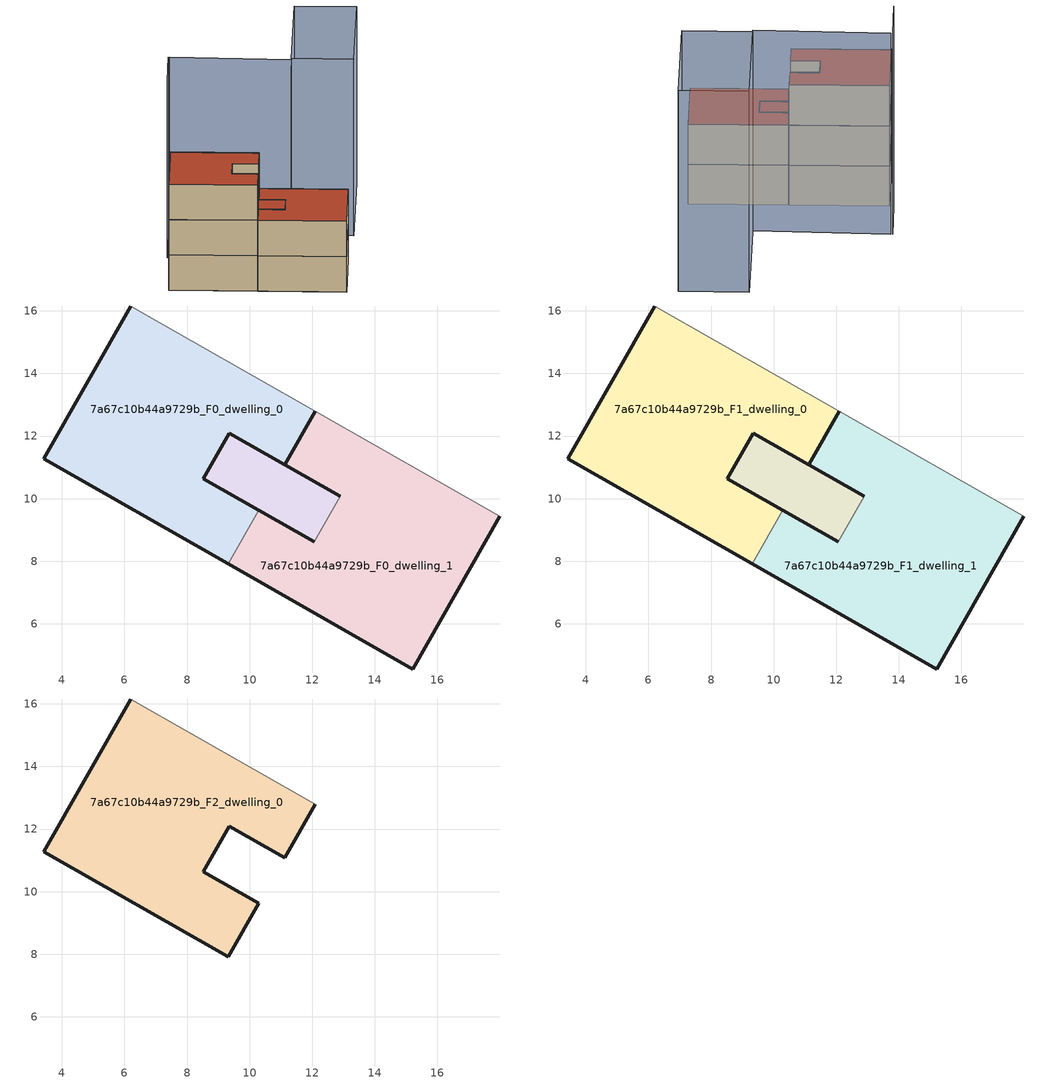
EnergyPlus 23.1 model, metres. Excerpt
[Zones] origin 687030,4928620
7a67c10b44a9729b_F0_dwelling_0
 floor ground (EU_floor_Construction): 10.29,9.62 8.52,10.63 9.35,12.1 11.12,11.09 12.1,12.8 6.19,16.16 3.42,11.27 9.31,7.91 z0
 wall outside (EU_wall_Construction): 9.31,7.91 3.42,11.27 6.19,16.16 / 12.1,12.8 11.12,11.09 9.35,12.1 8.52,10.63 10.29,9.62 z0:3
 wall adiabatic (EU_wall_Construction): 6.19,16.16 12.1,12.8 z0:3
 wall to 7a67c10b44a9729b_F0_dwelling_1 (EU_wall_Construction): 10.29,9.62 9.31,7.91 z0:3
7a67c10b44a9729b_F0_dwelling_1
 floor ground (EU_floor_Construction): 15.22,4.56 18,9.44 12.1,12.8 11.12,11.09 12.89,10.08 12.06,8.62 10.29,9.62 9.31,7.91 z0
 wall outside (EU_wall_Construction): 10.29,9.62 12.06,8.62 / 12.89,10.08 11.12,11.09 12.1,12.8 / 18,9.44 15.22,4.56 9.31,7.91 z0:3
 wall adiabatic (EU_wall_Construction): 12.1,12.8 18,9.44 z0:3
 wall to 7a67c10b44a9729b_F0_circulation (EU_wall_Construction): 12.06,8.62 12.89,10.08 z0:3
7a67c10b44a9729b_F0_circulation
 floor ground (EU_floor_Construction): 12.06,8.62 12.89,10.08 9.35,12.1 8.52,10.63 z0
 wall outside (EU_wall_Construction): 12.06,8.62 8.52,10.63 9.35,12.1 12.89,10.08 z0:3
7a67c10b44a9729b_F1_dwelling_0
 floor to 7a67c10b44a9729b_F0_dwelling_0 (EU_floor_Construction): 10.29,9.62 8.52,10.63 9.35,12.1 11.12,11.09 12.1,12.8 6.19,16.16 3.42,11.27 9.31,7.91 z3
 wall outside (EU_wall_Construction): 9.31,7.91 3.42,11.27 6.19,16.16 / 12.1,12.8 11.12,11.09 9.35,12.1 8.52,10.63 10.29,9.62 z3:6
 wall adiabatic (EU_wall_Construction): 6.19,16.16 12.1,12.8 z3:6
 wall to 7a67c10b44a9729b_F1_dwelling_1 (EU_wall_Construction): 10.29,9.62 9.31,7.91 z3:6
7a67c10b44a9729b_F1_dwelling_1
 floor to 7a67c10b44a9729b_F0_dwelling_1 (EU_floor_Construction): 15.22,4.56 18,9.44 12.1,12.8 11.12,11.09 12.89,10.08 12.06,8.62 10.29,9.62 9.31,7.91 z3
 wall outside (EU_wall_Construction): 10.29,9.62 12.06,8.62 / 12.89,10.08 11.12,11.09 12.1,12.8 / 18,9.44 15.22,4.56 9.31,7.91 z3:6
 wall adiabatic (EU_wall_Construction): 12.1,12.8 18,9.44 z3:6
 wall to 7a67c10b44a9729b_F1_circulation (EU_wall_Construction): 12.06,8.62 12.89,10.08 z3:6
 roof outside (EU_roof_Construction): 18,9.44 15.22,4.56 9.31,7.91 10.29,9.62 12.06,8.62 12.89,10.08 11.12,11.09 12.1,12.8 z6
7a67c10b44a9729b_F1_circulation
 floor to 7a67c10b44a9729b_F0_circulation (EU_floor_Construction): 12.06,8.62 12.89,10.08 9.35,12.1 8.52,10.63 z3
 wall outside (EU_wall_Construction): 12.06,8.62 8.52,10.63 9.35,12.1 12.89,10.08 z3:6
 roof outside (EU_roof_Construction): 12.89,10.08 12.06,8.62 8.52,10.63 9.35,12.1 z6
7a67c10b44a9729b_F2_dwelling_0
 floor to 7a67c10b44a9729b_F1_dwelling_0 (EU_floor_Construction): 10.29,9.62 8.52,10.63 9.35,12.1 11.12,11.09 12.1,12.8 6.19,16.16 3.42,11.27 9.31,7.91 z6
 wall outside (EU_wall_Construction): 12.1,12.8 11.12,11.09 9.35,12.1 8.52,10.63 10.29,9.62 9.31,7.91 3.42,11.27 6.19,16.16 z6:9
 wall adiabatic (EU_wall_Construction): 6.19,16.16 12.1,12.8 z6:9
 roof outside (EU_roof_Construction): 12.1,12.8 11.12,11.09 9.35,12.1 8.52,10.63 10.29,9.62 9.31,7.91 3.42,11.27 6.19,16.16 z9
shading: 5.98,16.33 8.04,19.97 / 16.1,15.09 8.15,19.91 / 20.34,12.92 16.19,15.3 / 16.19,15.3 20.74,23.23 / 20.74,23.23 24.89,20.85 / 24.89,20.85 20.34,12.92 z0:15
[Building]
EU S2 Campaign: North Axis=0; Terrain=City; Solar Distribution=FullExterior
[Site:Location]
Bologna: Latitude=44.5; Longitude=11.25; Time Zone=1; Elevation=37
[SizingPeriod:WeatherFileDays]
AnnualSizingPeriod: Begin Month=1; Begin Day of Month=1; End Month=12; End Day of Month=31; Day of Week for Start Day=Monday; Use Weather File Daylight Saving Period=No; Use Weather File Rain and Snow Indicators=No
[MATERIAL]
EU_InternalMass_Material: Roughness=MediumRough; Thickness=0.1; Conductivity=1; Density=1800; Specific Heat=900; Thermal Absorptance=0.9; Solar Absorptance=0.7; Visible Absorptance=0.7
[MATERIAL:NOMASS] Roughness=MediumRough; Thermal Absorptance=0.9; Solar Absorptance=0.7; Visible Absorptance=0.7
Name | Thermal Resistance
EU_wall_NoMass | 0.937881
EU_roof_NoMass | 0.548572
EU_floor_NoMass | 0.71348
[CONSTRUCTION]
EU_wall_Construction: EU_wall_NoMass
EU_roof_Construction: EU_roof_NoMass
EU_floor_Construction: EU_floor_NoMass
EU_InternalMass_Construction: EU_InternalMass_Material
[ZONE] Type=1; Multiplier=1; Ceiling Height=autocalculate; Floor Area=autocalculate; Part of Total Floor Area=Yes
Name | Volume
7a67c10b44a9729b_F0_dwelling_0 | 104.202
7a67c10b44a9729b_F1_dwelling_0; 7a67c10b44a9729b_F2_dwelling_0 | 104.205
7a67c10b44a9729b_F0_dwelling_1 | 104.21
7a67c10b44a9729b_F1_dwelling_1 | 104.209
7a67c10b44a9729b_F0_circulation | 20.6155
7a67c10b44a9729b_F1_circulation | 20.6162
[INTERNALMASS] Construction=EU_InternalMass_Construction
Name | Zone or ZoneList | Surface Area
7a67c10b44a9729b_F0_dwelling_0_EU_InternalMass | 7a67c10b44a9729b_F0_dwelling_0 | 34.74
7a67c10b44a9729b_F0_dwelling_1_EU_InternalMass | 7a67c10b44a9729b_F0_dwelling_1 | 34.74
7a67c10b44a9729b_F1_dwelling_0_EU_InternalMass | 7a67c10b44a9729b_F1_dwelling_0 | 34.74
7a67c10b44a9729b_F1_dwelling_1_EU_InternalMass | 7a67c10b44a9729b_F1_dwelling_1 | 34.74
7a67c10b44a9729b_F2_dwelling_0_EU_InternalMass | 7a67c10b44a9729b_F2_dwelling_0 | 76.3874
[OTHEREQUIPMENT] Fuel Type=Electricity; Design Level Calculation Method=Watts/Area; Power per Zone Floor Area=1; Fraction Latent=0; Fraction Radiant=0; Fraction Lost=0; Carbon Dioxide Generation Rate=0; EndUse Subcategory=EU_Step8_InternalGains
Name | Zone or ZoneList or Space or SpaceList | Schedule
EU_Step8_InternalGain_7a67c10b44a9729b_F0_dwelling_0_f000 | 7a67c10b44a9729b_F0_dwelling_0 | EU_Step8_GainSchedule_7a67c10b44a9729b_F0_dwelling_0_f000
EU_Step8_InternalGain_7a67c10b44a9729b_F0_dwelling_1_f000 | 7a67c10b44a9729b_F0_dwelling_1 | EU_Step8_GainSchedule_7a67c10b44a9729b_F0_dwelling_1_f000
EU_Step8_InternalGain_7a67c10b44a9729b_F1_dwelling_0_f000 | 7a67c10b44a9729b_F1_dwelling_0 | EU_Step8_GainSchedule_7a67c10b44a9729b_F1_dwelling_0_f000
EU_Step8_InternalGain_7a67c10b44a9729b_F1_dwelling_1_f000 | 7a67c10b44a9729b_F1_dwelling_1 | EU_Step8_GainSchedule_7a67c10b44a9729b_F1_dwelling_1_f000
EU_Step8_InternalGain_7a67c10b44a9729b_F2_dwelling_0_f000 | 7a67c10b44a9729b_F2_dwelling_0 | EU_Step8_GainSchedule_7a67c10b44a9729b_F2_dwelling_0_f000
[ZONEINFILTRATION:DESIGNFLOWRATE] Schedule=EU_AlwaysOn; Design Flow Rate Calculation Method=Flow/Area; Flow Rate per Floor Area=0.0005; Constant Term Coefficient=1; Temperature Term Coefficient=0; Velocity Term Coefficient=0; Velocity Squared Term Coefficient=0
Name | Zone or ZoneList or Space or SpaceList
EU_Circulation_Infiltration_7a67c10b44a9729b_F0_circulation | 7a67c10b44a9729b_F0_circulation
EU_Circulation_Infiltration_7a67c10b44a9729b_F1_circulation | 7a67c10b44a9729b_F1_circulation
[ZONEVENTILATION:DESIGNFLOWRATE] Schedule=EU_AlwaysOn; Design Flow Rate Calculation Method=AirChanges/Hour; Air Changes per Hour=0.687892; Ventilation Type=Natural; Fan Pressure Rise=0; Fan Total Efficiency=1; Constant Term Coefficient=1; Temperature Term Coefficient=0; Velocity Term Coefficient=0; Velocity Squared Term Coefficient=0; Minimum Indoor Temperature=-100; Maximum Indoor Temperature=100; Delta Temperature=-100; Minimum Outdoor Temperature=-100; Maximum Outdoor Temperature=100; Maximum Wind Speed=40
Name | Zone or ZoneList or Space or SpaceList
EU_ConstantAir_7a67c10b44a9729b_F0_dwelling_0 | 7a67c10b44a9729b_F0_dwelling_0
EU_ConstantAir_7a67c10b44a9729b_F0_dwelling_1 | 7a67c10b44a9729b_F0_dwelling_1
EU_ConstantAir_7a67c10b44a9729b_F1_dwelling_0 | 7a67c10b44a9729b_F1_dwelling_0
EU_ConstantAir_7a67c10b44a9729b_F1_dwelling_1 | 7a67c10b44a9729b_F1_dwelling_1
EU_ConstantAir_7a67c10b44a9729b_F2_dwelling_0 | 7a67c10b44a9729b_F2_dwelling_0
[HVACTEMPLATE:THERMOSTAT] Constant Heating Setpoint=20; Constant Cooling Setpoint=50
EU_HeatOnly_7a67c10b44a9729b_F0_dwelling_0; EU_HeatOnly_7a67c10b44a9729b_F0_dwelling_1; EU_HeatOnly_7a67c10b44a9729b_F1_dwelling_0; EU_HeatOnly_7a67c10b44a9729b_F1_dwelling_1; EU_HeatOnly_7a67c10b44a9729b_F2_dwelling_0
[HVACTEMPLATE:ZONE:IDEALLOADSAIRSYSTEM] System Availability Schedule=EU_AlwaysOn; Maximum Heating Supply Air Temperature=50; Minimum Cooling Supply Air Temperature=13; Maximum Heating Supply Air Humidity Ratio=0.0156; Minimum Cooling Supply Air Humidity Ratio=0.0077; Heating Limit=NoLimit; Cooling Limit=NoLimit; Heating Availability Schedule=EU_AlwaysOn; Cooling Availability Schedule=EU_CoolingOff; Dehumidification Control Type=ConstantSensibleHeatRatio; Cooling Sensible Heat Ratio=0.7; Dehumidification Setpoint=60; Humidification Control Type=None; Humidification Setpoint=30; Outdoor Air Method=None; Outdoor Air Flow Rate per Person=0.00944; Outdoor Air Flow Rate per Zone Floor Area=0; Outdoor Air Flow Rate per Zone=0; Demand Controlled Ventilation Type=None; Outdoor Air Economizer Type=NoEconomizer; Heat Recovery Type=None; Sensible Heat Recovery Effectiveness=0.7; Latent Heat Recovery Effectiveness=0.65
Name | Template Thermostat
7a67c10b44a9729b_F0_dwelling_0 | EU_HeatOnly_7a67c10b44a9729b_F0_dwelling_0
7a67c10b44a9729b_F0_dwelling_1 | EU_HeatOnly_7a67c10b44a9729b_F0_dwelling_1
7a67c10b44a9729b_F1_dwelling_0 | EU_HeatOnly_7a67c10b44a9729b_F1_dwelling_0
7a67c10b44a9729b_F1_dwelling_1 | EU_HeatOnly_7a67c10b44a9729b_F1_dwelling_1
7a67c10b44a9729b_F2_dwelling_0 | EU_HeatOnly_7a67c10b44a9729b_F2_dwelling_0
[SIZING:ZONE] Zone Cooling Design Supply Air Temperature Input Method=SupplyAirTemperature; Zone Cooling Design Supply Air Temperature=13; Zone Heating Design Supply Air Temperature Input Method=SupplyAirTemperature; Zone Heating Design Supply Air Temperature=50; Zone Cooling Design Supply Air Humidity Ratio=0.008; Zone Heating Design Supply Air Humidity Ratio=0.008; Cooling Design Air Flow Method=DesignDay; Cooling Design Air Flow Rate=0; Cooling Minimum Air Flow per Zone Floor Area=0.000762; Cooling Minimum Air Flow=0; Cooling Minimum Air Flow Fraction=0.2; Heating Design Air Flow Method=DesignDay; Heating Design Air Flow Rate=0; Heating Maximum Air Flow per Zone Floor Area=0.002032; Heating Maximum Air Flow=0.141576; Heating Maximum Air Flow Fraction=0.3; Account for Dedicated Outdoor Air System=No; Dedicated Outdoor Air System Control Strategy=NeutralSupplyAir; Dedicated Outdoor Air Low Setpoint Temperature for Design=autosize; Dedicated Outdoor Air High Setpoint Temperature for Design=autosize; Zone Load Sizing Method=Sensible Load Only No Latent Load; Zone Latent Cooling Design Supply Air Humidity Ratio Input Method=HumidityRatioDifference; Zone Cooling Design Supply Air Humidity Ratio Difference=0.005; Zone Latent Heating Design Supply Air Humidity Ratio Input Method=HumidityRatioDifference; Zone Humidification Design Supply Air Humidity Ratio Difference=0.005
7a67c10b44a9729b_F0_dwelling_0; 7a67c10b44a9729b_F0_dwelling_1; 7a67c10b44a9729b_F1_dwelling_0; 7a67c10b44a9729b_F1_dwelling_1; 7a67c10b44a9729b_F2_dwelling_0
[SCHEDULE:CONSTANT]
Name | Hourly Value
EU_AlwaysOn | 1
EU_CoolingOff | 0
[SCHEDULE:FILE] Column Number=1; Rows to Skip at Top=0; Number of Hours of Data=8760; Column Separator=Comma; Interpolate to Timestep=No; Minutes per Item=60; Adjust Schedule for Daylight Savings=Yes
Name | File
EU_Step8_GainSchedule_7a67c10b44a9729b_F0_dwelling_0_f000 | ../../schedules/7a67c10b44a9729b/7a67c10b44a9729b_F0_dwelling_0_f000_gain.csv
EU_Step8_GainSchedule_7a67c10b44a9729b_F0_dwelling_1_f000 | ../../schedules/7a67c10b44a9729b/7a67c10b44a9729b_F0_dwelling_1_f000_gain.csv
EU_Step8_GainSchedule_7a67c10b44a9729b_F1_dwelling_0_f000 | ../../schedules/7a67c10b44a9729b/7a67c10b44a9729b_F1_dwelling_0_f000_gain.csv
EU_Step8_GainSchedule_7a67c10b44a9729b_F1_dwelling_1_f000 | ../../schedules/7a67c10b44a9729b/7a67c10b44a9729b_F1_dwelling_1_f000_gain.csv
EU_Step8_GainSchedule_7a67c10b44a9729b_F2_dwelling_0_f000 | ../../schedules/7a67c10b44a9729b/7a67c10b44a9729b_F2_dwelling_0_f000_gain.csv
